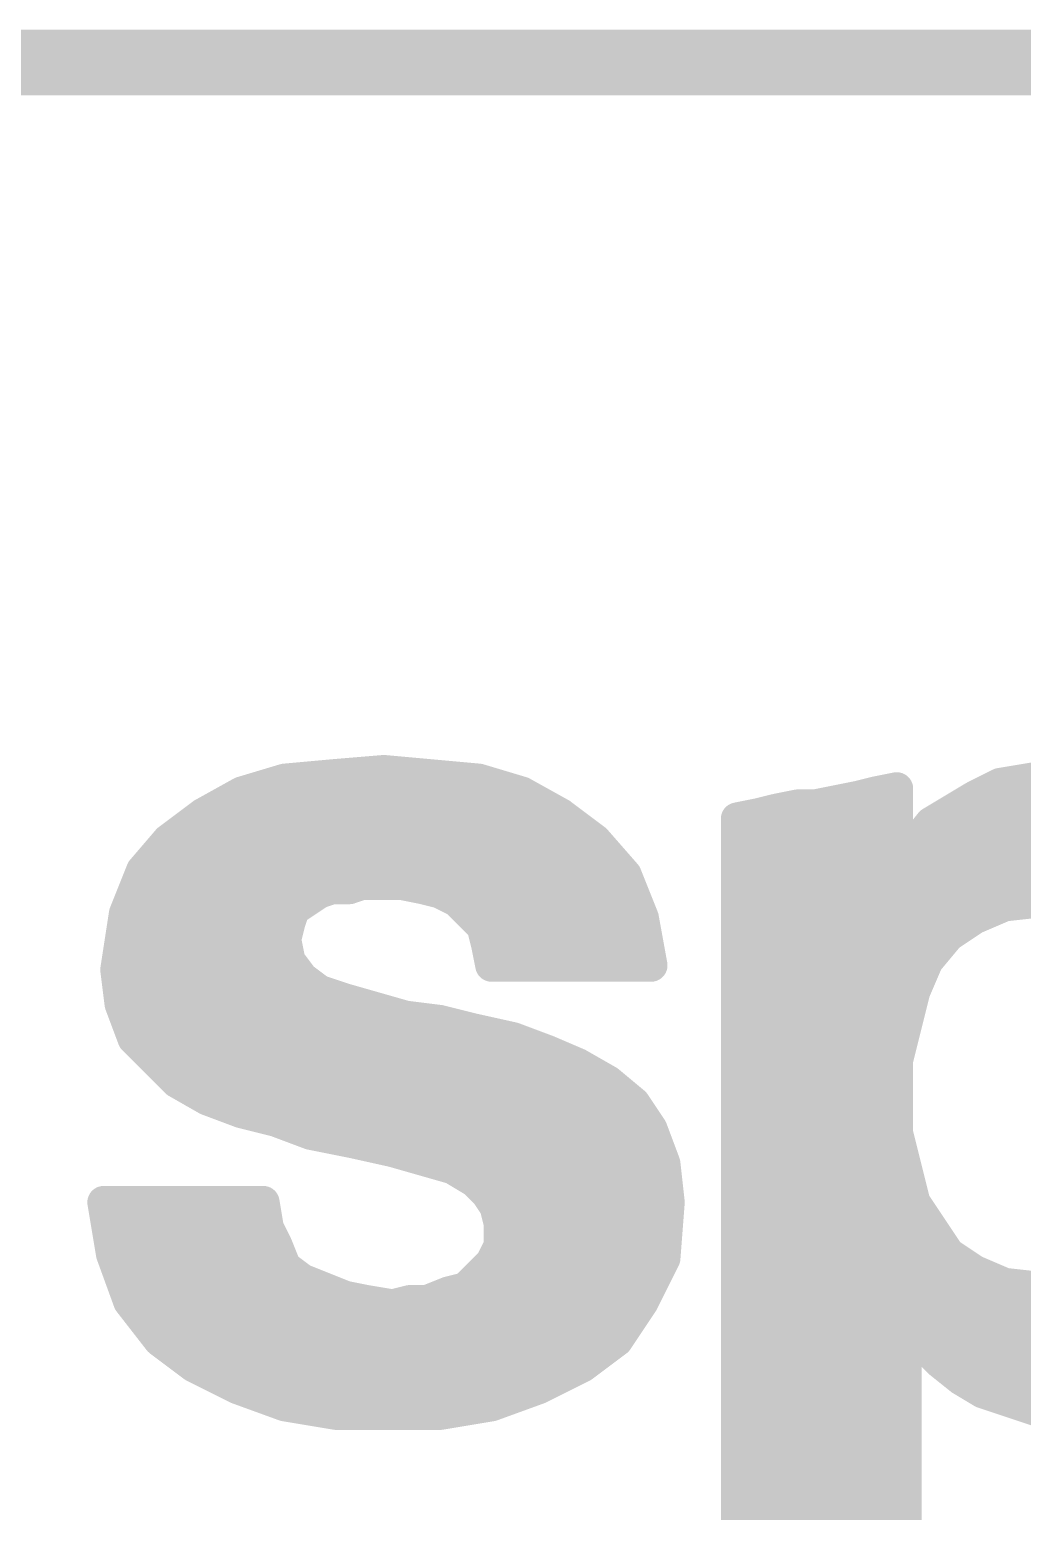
# Model space of a CAD drawing. Extents: x -30.5 to 56.1, y -10.7 to 33.1.
# Drawn here: x 7.059 to 9.363, y 22.038 to 25.476 of the extents above; entities that cross this region are included whole.
import ezdxf

# ---------------------------------------------------------------- set-up
doc = ezdxf.new("R2010")
doc.units = 0
for name, color, linetype in [('1', 12, 'CONTINUOUS'), ('16', 132, 'CONTINUOUS'), ('20', 53, 'CONTINUOUS'), ('21', 41, 'CONTINUOUS')]:
    doc.layers.add(name, color=color, linetype=linetype)

msp = doc.modelspace()

# ---------------------------------------------------------------- linework, layer by layer
at = {"layer": '1', "const_width": 0.1524}
msp.add_lwpolyline([(0, 25.4), (25.4, 25.4)], dxfattribs=at)
at = {"layer": '16', "const_width": 0.1524}
msp.add_lwpolyline([(0, 25.4), (25.4, 25.4)], dxfattribs=at)
at = {"layer": '20', "const_width": 0.1524}
msp.add_lwpolyline([(25.4, 25.4), (0, 25.4)], dxfattribs=at)
at = {"layer": '21', "const_width": 0.0762}
for points in [[(7.761, 23.745), (7.881, 23.755)], [(7.881, 23.755), (8.101, 23.735)], [(9.311, 23.725), (9.491, 23.755)], [(7.551, 23.705), (7.651, 23.735)], [(7.651, 23.735), (7.761, 23.745)], [(8.101, 23.735), (8.201, 23.705)], [(9.251, 23.695), (9.311, 23.725)], [(7.461, 23.655), (7.551, 23.705)], [(7.5388, 23.6982), (8.2132, 23.6982)], [(8.201, 23.705), (8.291, 23.655)], [(8.881, 23.675), (8.981, 23.695)], [(8.981, 23.695), (9.021, 23.705)], [(8.9938, 23.6982), (9.071, 23.6982)], [(9.021, 23.705), (9.071, 23.715)], [(9.071, 23.715), (9.071, 23.535)], [(9.151, 23.635), (9.251, 23.695)], [(9.2574, 23.6982), (9.7467, 23.6982)], [(7.381, 23.595), (7.461, 23.655)], [(8.291, 23.655), (8.371, 23.595)], [(8.701, 23.645), (8.751, 23.655)], [(8.751, 23.655), (8.791, 23.665)], [(8.791, 23.665), (8.841, 23.675)], [(8.841, 23.675), (8.881, 23.675)], [(7.417, 23.622), (8.335, 23.622)], [(8.701, 21.805), (8.701, 23.645)], [(8.701, 23.622), (9.071, 23.622)], [(9.071, 23.535), (9.151, 23.635)], [(9.1406, 23.622), (9.88, 23.622)], [(7.321, 23.525), (7.381, 23.595)], [(8.371, 23.595), (8.441, 23.515)], [(7.281, 23.425), (7.321, 23.525)], [(7.3388, 23.5458), (8.414, 23.5458)], [(8.441, 23.515), (8.481, 23.415)], [(8.701, 23.5458), (9.071, 23.5458)], [(9.0796, 23.5458), (9.9602, 23.5458)], [(7.761, 23.485), (7.731, 23.475)], [(7.801, 23.485), (7.761, 23.485)], [(7.831, 23.495), (7.801, 23.485)], [(7.921, 23.495), (7.831, 23.495)], [(7.971, 23.485), (7.921, 23.495)], [(8.011, 23.475), (7.971, 23.485)], [(7.2988, 23.4696), (7.7229, 23.4696)], [(7.731, 23.475), (7.671, 23.435)], [(8.051, 23.455), (8.011, 23.475)], [(8.0218, 23.4696), (8.4592, 23.4696)], [(8.111, 23.395), (8.051, 23.455)], [(8.701, 23.4696), (10.0133, 23.4696)], [(9.321, 23.445), (9.251, 23.415)], [(9.411, 23.455), (9.321, 23.445)], [(7.261, 23.295), (7.281, 23.425)], [(7.671, 23.435), (7.661, 23.405)], [(8.481, 23.415), (8.501, 23.305)], [(9.251, 23.415), (9.191, 23.375)], [(7.2761, 23.3934), (7.6581, 23.3934)], [(7.661, 23.405), (7.651, 23.365)], [(8.121, 23.355), (8.111, 23.395)], [(8.1114, 23.3934), (8.4849, 23.3934)], [(8.701, 23.3934), (9.2186, 23.3934)], [(7.651, 23.365), (7.661, 23.315)], [(8.131, 23.305), (8.121, 23.355)], [(9.191, 23.375), (9.141, 23.315)], [(7.2644, 23.3172), (7.6606, 23.3172)], [(7.661, 23.315), (7.691, 23.275)], [(8.1286, 23.3172), (8.4988, 23.3172)], [(8.701, 23.3172), (9.1428, 23.3172)], [(9.141, 23.315), (9.111, 23.245)], [(7.271, 23.215), (7.261, 23.295)], [(7.691, 23.275), (7.731, 23.245)], [(8.501, 23.305), (8.131, 23.305)], [(7.2678, 23.241), (7.743, 23.241)], [(7.731, 23.245), (7.791, 23.225)], [(8.701, 23.241), (9.11, 23.241)], [(9.111, 23.245), (9.071, 23.085)], [(7.301, 23.135), (7.271, 23.215)], [(7.791, 23.225), (7.931, 23.185)], [(7.931, 23.185), (8.011, 23.175)], [(8.011, 23.175), (8.091, 23.155)], [(7.2898, 23.1648), (8.0518, 23.1648)], [(8.091, 23.155), (8.181, 23.135)], [(8.701, 23.1648), (9.091, 23.1648)], [(7.401, 23.035), (7.301, 23.135)], [(8.181, 23.135), (8.261, 23.105)], [(8.261, 23.105), (8.331, 23.075)], [(7.3474, 23.0886), (8.2993, 23.0886)], [(8.331, 23.075), (8.401, 23.035)], [(8.701, 23.0886), (9.0719, 23.0886)], [(9.071, 23.085), (9.071, 22.915)], [(7.471, 22.995), (7.401, 23.035)], [(8.401, 23.035), (8.461, 22.985)], [(7.4405, 23.0124), (8.4281, 23.0124)], [(8.701, 23.0124), (9.071, 23.0124)], [(7.551, 22.965), (7.471, 22.995)], [(7.631, 22.945), (7.551, 22.965)], [(8.461, 22.985), (8.501, 22.925)], [(7.711, 22.915), (7.631, 22.945)], [(7.6545, 22.9362), (8.4935, 22.9362)], [(8.701, 22.9362), (9.071, 22.9362)], [(7.811, 22.895), (7.711, 22.915)], [(7.901, 22.875), (7.811, 22.895)], [(8.501, 22.925), (8.531, 22.845)], [(9.071, 22.915), (9.111, 22.755)], [(8.041, 22.835), (7.901, 22.875)], [(7.9535, 22.86), (8.5254, 22.86)], [(8.091, 22.805), (8.041, 22.835)], [(8.531, 22.845), (8.541, 22.755)], [(8.701, 22.86), (9.0847, 22.86)], [(8.121, 22.775), (8.091, 22.805)], [(8.1122, 22.7838), (8.5378, 22.7838)], [(8.141, 22.745), (8.121, 22.775)], [(8.701, 22.7838), (9.1038, 22.7838)], [(7.251, 22.635), (7.231, 22.755)], [(7.231, 22.755), (7.601, 22.755)], [(7.601, 22.755), (7.611, 22.695)], [(8.151, 22.705), (8.141, 22.745)], [(8.541, 22.755), (8.531, 22.625)], [(9.111, 22.755), (9.191, 22.635)], [(7.2389, 22.7076), (7.6089, 22.7076)], [(7.611, 22.695), (7.631, 22.655)], [(8.1503, 22.7076), (8.5374, 22.7076)], [(8.151, 22.655), (8.151, 22.705)], [(8.701, 22.7076), (9.1426, 22.7076)], [(7.631, 22.655), (7.651, 22.605)], [(8.131, 22.615), (8.151, 22.655)], [(7.291, 22.525), (7.251, 22.635)], [(7.2523, 22.6314), (7.6404, 22.6314)], [(8.1392, 22.6314), (8.5315, 22.6314)], [(8.531, 22.625), (8.481, 22.525)], [(8.701, 22.6314), (9.1964, 22.6314)], [(9.191, 22.635), (9.251, 22.595)], [(7.651, 22.605), (7.691, 22.575)], [(8.071, 22.555), (8.131, 22.615)], [(9.251, 22.595), (9.321, 22.565)], [(7.28, 22.5552), (7.7405, 22.5552)], [(7.691, 22.575), (7.791, 22.535)], [(8.031, 22.545), (8.071, 22.555)], [(8.0712, 22.5552), (8.4961, 22.5552)], [(8.701, 22.5552), (9.4092, 22.5552)], [(9.321, 22.565), (9.411, 22.555)], [(7.361, 22.435), (7.291, 22.525)], [(7.791, 22.535), (7.841, 22.525)], [(7.841, 22.525), (7.901, 22.515)], [(7.901, 22.515), (7.941, 22.525)], [(7.941, 22.525), (7.981, 22.525)], [(7.981, 22.525), (8.031, 22.545)], [(8.481, 22.525), (8.421, 22.435)], [(7.3268, 22.479), (8.4503, 22.479)], [(8.701, 22.479), (9.975, 22.479)], [(9.131, 22.425), (9.091, 22.475)], [(9.091, 22.475), (9.091, 21.455)], [(7.441, 22.375), (7.361, 22.435)], [(8.421, 22.435), (8.341, 22.375)], [(9.171, 22.385), (9.131, 22.425)], [(7.4039, 22.4028), (8.3781, 22.4028)], [(8.701, 22.4028), (9.091, 22.4028)], [(9.1532, 22.4028), (9.8988, 22.4028)], [(9.221, 22.345), (9.171, 22.385)], [(7.541, 22.325), (7.441, 22.375)], [(8.341, 22.375), (8.241, 22.325)], [(9.271, 22.315), (9.221, 22.345)], [(7.5378, 22.3266), (8.2442, 22.3266)], [(7.651, 22.285), (7.541, 22.325)], [(8.241, 22.325), (8.131, 22.285)], [(8.701, 22.3266), (9.091, 22.3266)], [(9.2517, 22.3266), (9.7933, 22.3266)], [(9.391, 22.275), (9.271, 22.315)], [(7.771, 22.265), (7.651, 22.285)], [(8.131, 22.285), (8.011, 22.265)], [(8.011, 22.265), (7.771, 22.265)], [(8.701, 22.2504), (9.091, 22.2504)], [(9.451, 22.265), (9.391, 22.275)], [(8.701, 22.1742), (9.091, 22.1742)], [(8.701, 22.098), (9.091, 22.098)], [(8.701, 22.0218), (9.091, 22.0218)]]:
    msp.add_lwpolyline(points, dxfattribs=at)
at = {"layer": '21', "const_width": 0.0381}
for points in [[(7.8827, 23.774, 1), (7.8793, 23.736)], [(7.8826, 23.736, 1), (7.8794, 23.774)], [(7.6493, 23.754, 1), (7.6527, 23.716)], [(7.6565, 23.7168, 1), (7.6455, 23.7532)], [(7.7594, 23.764, 1), (7.7626, 23.726)], [(7.7627, 23.726, 1), (7.7593, 23.764)], [(8.1065, 23.7532, 1), (8.0955, 23.7168)], [(8.0993, 23.716, 1), (8.1027, 23.754)], [(9.3079, 23.7438, 1), (9.3141, 23.7062)], [(9.3195, 23.708, 1), (9.3025, 23.742)], [(7.5388, 23.7172, 1), (7.5388, 23.6791)], [(7.5455, 23.7232, 1), (7.5565, 23.6868)], [(7.5603, 23.6883, 1), (7.5417, 23.7217)], [(8.2103, 23.7217, 1), (8.1917, 23.6883)], [(8.1955, 23.6868, 1), (8.2065, 23.7232)], [(8.2132, 23.6791, 1), (8.2132, 23.7172)], [(8.9764, 23.7135, 1), (8.9856, 23.6765)], [(8.9938, 23.7172, 1), (8.9938, 23.6791)], [(8.9847, 23.6763, 1), (8.9773, 23.7137)], [(9.0173, 23.7237, 1), (9.0247, 23.6863)], [(9.0256, 23.6865, 1), (9.0164, 23.7235)], [(9.09, 23.715, 1), (9.0519, 23.715)], [(9.0747, 23.6963, 1), (9.0673, 23.7337)], [(9.071, 23.6791, 1), (9.071, 23.7172)], [(9.2425, 23.712, 1), (9.2595, 23.678)], [(9.2574, 23.7172, 1), (9.2574, 23.6791)], [(9.2608, 23.6787, 1), (9.2412, 23.7113)], [(7.4517, 23.6717, 1), (7.4703, 23.6383)], [(7.4724, 23.6398, 1), (7.4496, 23.6702)], [(8.3024, 23.6702, 1), (8.2796, 23.6398)], [(8.2817, 23.6383, 1), (8.3003, 23.6717)], [(8.7464, 23.6735, 1), (8.7556, 23.6365)], [(8.7547, 23.6363, 1), (8.7473, 23.6737)], [(8.7873, 23.6837, 1), (8.7947, 23.6463)], [(8.7956, 23.6465, 1), (8.7864, 23.6835)], [(8.841, 23.6941, 1), (8.841, 23.656)], [(8.8447, 23.6563, 1), (8.8373, 23.6937)], [(8.8773, 23.6937, 1), (8.8847, 23.6563)], [(8.881, 23.656, 1), (8.881, 23.6941)], [(7.417, 23.641, 1), (7.417, 23.6029)], [(8.335, 23.6029, 1), (8.335, 23.641)], [(8.6973, 23.6637, 1), (8.7047, 23.6263)], [(8.701, 23.641, 1), (8.701, 23.6029)], [(8.7201, 23.645, 1), (8.682, 23.645)], [(9.071, 23.6029, 1), (9.071, 23.641)], [(9.1406, 23.641, 1), (9.1406, 23.6029)], [(9.1412, 23.6513, 1), (9.1608, 23.6187)], [(9.1659, 23.6231, 1), (9.1361, 23.6469)], [(7.3696, 23.6102, 1), (7.3924, 23.5798)], [(7.3955, 23.5826, 1), (7.3665, 23.6074)], [(8.3853, 23.6075, 1), (8.3567, 23.5825)], [(8.3596, 23.5798, 1), (8.3824, 23.6102)], [(7.3065, 23.5374, 1), (7.3355, 23.5126)], [(7.3387, 23.5179, 1), (7.3033, 23.5321)], [(7.3388, 23.5648, 1), (7.3388, 23.5267)], [(8.414, 23.5267, 1), (8.414, 23.5648)], [(8.4587, 23.5221, 1), (8.4233, 23.5079)], [(8.701, 23.5648, 1), (8.701, 23.5267)], [(9.0519, 23.535, 1), (9.09, 23.535)], [(9.0561, 23.5469, 1), (9.0859, 23.5231)], [(9.0796, 23.5648, 1), (9.0796, 23.5267)], [(9.071, 23.5267, 1), (9.071, 23.5648)], [(7.761, 23.504, 1), (7.761, 23.4659)], [(7.767, 23.4669, 1), (7.755, 23.5031)], [(7.795, 23.5031, 1), (7.807, 23.4669)], [(7.801, 23.4659, 1), (7.801, 23.504)], [(7.831, 23.5141, 1), (7.831, 23.476)], [(7.837, 23.4769, 1), (7.825, 23.5131)], [(7.9247, 23.5137, 1), (7.9173, 23.4763)], [(7.921, 23.476, 1), (7.921, 23.5141)], [(7.9756, 23.5035, 1), (7.9664, 23.4665)], [(7.9673, 23.4663, 1), (7.9747, 23.5037)], [(8.4267, 23.5025, 1), (8.4553, 23.5275)], [(7.2988, 23.4886, 1), (7.2988, 23.4505)], [(7.725, 23.4931, 1), (7.737, 23.4569)], [(7.7416, 23.4591, 1), (7.7204, 23.4909)], [(7.7229, 23.4505, 1), (7.7229, 23.4886)], [(8.0195, 23.492, 1), (8.0025, 23.458)], [(8.0218, 23.4886, 1), (8.0218, 23.4505)], [(8.0064, 23.4565, 1), (8.0156, 23.4935)], [(8.0645, 23.4685, 1), (8.0375, 23.4415)], [(8.0425, 23.438, 1), (8.0595, 23.472)], [(8.4592, 23.4505, 1), (8.4592, 23.4886)], [(8.701, 23.4886, 1), (8.701, 23.4505)], [(9.3189, 23.4639, 1), (9.3231, 23.4261)], [(9.3285, 23.4275, 1), (9.3135, 23.4625)], [(7.2633, 23.4321, 1), (7.2987, 23.4179)], [(7.2998, 23.4221, 1), (7.2622, 23.4279)], [(7.6604, 23.4509, 1), (7.6816, 23.4191)], [(7.6891, 23.429, 1), (7.6529, 23.441)], [(8.4997, 23.4184, 1), (8.4623, 23.4116)], [(9.2435, 23.4325, 1), (9.2585, 23.3975)], [(9.2616, 23.3991, 1), (9.2404, 23.4309)], [(7.2761, 23.4124, 1), (7.2761, 23.3743)], [(7.6429, 23.411, 1), (7.6791, 23.399)], [(7.6795, 23.4004, 1), (7.6425, 23.4096)], [(7.6581, 23.3743, 1), (7.6581, 23.4124)], [(8.1295, 23.3996, 1), (8.0925, 23.3904)], [(8.1114, 23.4124, 1), (8.1114, 23.3743)], [(8.0975, 23.3815, 1), (8.1245, 23.4085)], [(8.4633, 23.4079, 1), (8.4987, 23.4221)], [(8.4849, 23.3743, 1), (8.4849, 23.4124)], [(8.701, 23.4124, 1), (8.701, 23.3743)], [(9.2186, 23.3743, 1), (9.2186, 23.4124)], [(7.6697, 23.3687, 1), (7.6323, 23.3613)], [(7.6325, 23.3696, 1), (7.6695, 23.3604)], [(8.1397, 23.3587, 1), (8.1023, 23.3513)], [(9.1804, 23.3909, 1), (9.2016, 23.3591)], [(9.2056, 23.3628, 1), (9.1764, 23.3872)], [(7.2644, 23.3362, 1), (7.2644, 23.2981)], [(7.6762, 23.3264, 1), (7.6458, 23.3036)], [(7.6606, 23.2981, 1), (7.6606, 23.3362)], [(8.1025, 23.3504, 1), (8.1395, 23.3596)], [(8.1286, 23.3362, 1), (8.1286, 23.2981)], [(8.4988, 23.2981, 1), (8.4988, 23.3362)], [(8.701, 23.3362, 1), (8.701, 23.2981)], [(9.1264, 23.3272, 1), (9.1556, 23.3028)], [(9.1585, 23.3075, 1), (9.1235, 23.3225)], [(9.1428, 23.2981, 1), (9.1428, 23.3362)], [(7.2799, 23.2974, 1), (7.2421, 23.2926)], [(7.2422, 23.2979, 1), (7.2798, 23.2921)], [(7.6423, 23.3113, 1), (7.6797, 23.3187)], [(7.7024, 23.2902, 1), (7.6796, 23.2598)], [(8.131, 23.324, 1), (8.131, 23.2859)], [(8.1123, 23.3013, 1), (8.1497, 23.3087)], [(8.4823, 23.3016, 1), (8.5197, 23.3084)], [(8.501, 23.2859, 1), (8.501, 23.324)], [(7.2678, 23.26, 1), (7.2678, 23.2219)], [(7.6758, 23.2636, 1), (7.7062, 23.2864)], [(7.737, 23.2631, 1), (7.725, 23.2269)], [(7.7196, 23.2298, 1), (7.7424, 23.2602)], [(7.743, 23.2219, 1), (7.743, 23.26)], [(8.701, 23.26, 1), (8.701, 23.2219)], [(9.1295, 23.2404, 1), (9.0925, 23.2496)], [(9.11, 23.2219, 1), (9.11, 23.26)], [(7.2888, 23.2217, 1), (7.2532, 23.2083)], [(7.7962, 23.2433, 1), (7.7858, 23.2067)], [(7.785, 23.2069, 1), (7.797, 23.2431)], [(9.0935, 23.2525, 1), (9.1285, 23.2375)], [(7.2521, 23.2126, 1), (7.2899, 23.2174)], [(7.9334, 23.2039, 1), (7.9286, 23.1661)], [(7.9258, 23.1667, 1), (7.9362, 23.2033)], [(8.0156, 23.1935, 1), (8.0064, 23.1565)], [(8.0086, 23.1561, 1), (8.0134, 23.1939)], [(7.2898, 23.1838, 1), (7.2898, 23.1457)], [(8.0518, 23.1457, 1), (8.0518, 23.1838)], [(8.0951, 23.1736, 1), (8.0869, 23.1364)], [(8.0864, 23.1365, 1), (8.0956, 23.1735)], [(8.701, 23.1838, 1), (8.701, 23.1457)], [(9.091, 23.1457, 1), (9.091, 23.1838)], [(7.3145, 23.1485, 1), (7.2875, 23.1215)], [(7.2832, 23.1283, 1), (7.3188, 23.1417)], [(8.1877, 23.1528, 1), (8.1743, 23.1172)], [(8.1769, 23.1164, 1), (8.1851, 23.1536)], [(8.2685, 23.1225, 1), (8.2535, 23.0875)], [(8.2543, 23.0872, 1), (8.2677, 23.1228)], [(7.3474, 23.1076, 1), (7.3474, 23.0695)], [(8.2993, 23.0695, 1), (8.2993, 23.1076)], [(8.3405, 23.0915, 1), (8.3215, 23.0585)], [(8.3235, 23.0575, 1), (8.3385, 23.0925)], [(8.701, 23.1076, 1), (8.701, 23.0695)], [(9.09, 23.085, 1), (9.0519, 23.085)], [(9.0525, 23.0896, 1), (9.0895, 23.0804)], [(9.0719, 23.0695, 1), (9.0719, 23.1076)], [(7.4105, 23.0515, 1), (7.3915, 23.0185)], [(8.4132, 23.0496, 1), (8.3888, 23.0204)], [(8.3915, 23.0185, 1), (8.4105, 23.0515)], [(7.3875, 23.0215, 1), (7.4145, 23.0485)], [(7.4405, 23.0314, 1), (7.4405, 22.9933)], [(8.4281, 22.9933, 1), (8.4281, 23.0314)], [(8.701, 23.0314, 1), (8.701, 22.9933)], [(9.071, 22.9933, 1), (9.071, 23.0314)], [(7.4777, 23.0128, 1), (7.4643, 22.9772)], [(7.4615, 22.9785, 1), (7.4805, 23.0115)], [(7.5556, 22.9835, 1), (7.5464, 22.9465)], [(7.5443, 22.9472, 1), (7.5577, 22.9828)], [(8.4769, 22.9956, 1), (8.4451, 22.9744)], [(8.4488, 22.9704, 1), (8.4732, 22.9996)], [(7.6377, 22.9628, 1), (7.6243, 22.9272)], [(7.6264, 22.9265, 1), (7.6356, 22.9635)], [(7.6545, 22.9552, 1), (7.6545, 22.9171)], [(8.4935, 22.9171, 1), (8.4935, 22.9552)], [(8.701, 22.9552, 1), (8.701, 22.9171)], [(9.071, 22.9171, 1), (9.071, 22.9552)], [(7.7147, 22.9337, 1), (7.7073, 22.8963)], [(7.7043, 22.8972, 1), (7.7177, 22.9328)], [(7.8151, 22.9136, 1), (7.8069, 22.8764)], [(8.5188, 22.9317, 1), (8.4832, 22.9183)], [(8.4851, 22.9144, 1), (8.5169, 22.9356)], [(9.0519, 22.915, 1), (9.09, 22.915)], [(9.0895, 22.9196, 1), (9.0525, 22.9104)], [(7.8073, 22.8763, 1), (7.8147, 22.9137)], [(7.9062, 22.8933, 1), (7.8958, 22.8567)], [(7.8969, 22.8564, 1), (7.9051, 22.8936)], [(7.9535, 22.879, 1), (7.9535, 22.8409)], [(8.0508, 22.8513, 1), (8.0312, 22.8187)], [(8.0358, 22.8167, 1), (8.0462, 22.8533)], [(8.5499, 22.8471, 1), (8.5121, 22.8429)], [(8.5132, 22.8383, 1), (8.5488, 22.8517)], [(8.5254, 22.8409, 1), (8.5254, 22.879)], [(8.701, 22.879, 1), (8.701, 22.8409)], [(9.0847, 22.8409, 1), (9.0847, 22.879)], [(8.1045, 22.8185, 1), (8.0775, 22.7915)], [(8.0812, 22.7887, 1), (8.1008, 22.8213)], [(8.1122, 22.8028, 1), (8.1122, 22.7647)], [(8.1369, 22.7856, 1), (8.1051, 22.7644)], [(8.1075, 22.7615, 1), (8.1345, 22.7885)], [(8.5378, 22.7647, 1), (8.5378, 22.8028)], [(8.701, 22.8028, 1), (8.701, 22.7647)], [(9.1038, 22.7647, 1), (9.1038, 22.8028)], [(7.231, 22.7741, 1), (7.231, 22.736)], [(7.2498, 22.7581, 1), (7.2122, 22.7519)], [(7.6198, 22.7581, 1), (7.5822, 22.7519)], [(7.601, 22.736, 1), (7.601, 22.7741)], [(8.1595, 22.7496, 1), (8.1225, 22.7404)], [(8.1251, 22.7344, 1), (8.1569, 22.7556)], [(8.56, 22.7535, 1), (8.522, 22.7565)], [(8.5221, 22.7529, 1), (8.5599, 22.7571)], [(9.1269, 22.7656, 1), (9.0951, 22.7444)], [(9.0925, 22.7504, 1), (9.1295, 22.7596)], [(7.2389, 22.7266, 1), (7.2389, 22.6885)], [(7.628, 22.7035, 1), (7.594, 22.6865)], [(7.6089, 22.6885, 1), (7.6089, 22.7266)], [(8.1503, 22.7266, 1), (8.1503, 22.6885)], [(8.17, 22.705, 1), (8.1319, 22.705)], [(8.1325, 22.7004, 1), (8.1695, 22.7096)], [(8.5374, 22.6885, 1), (8.5374, 22.7266)], [(8.701, 22.7266, 1), (8.701, 22.6885)], [(9.1426, 22.6885, 1), (9.1426, 22.7266)], [(7.5922, 22.6919, 1), (7.6298, 22.6981)], [(7.6487, 22.6621, 1), (7.6133, 22.6479)], [(8.168, 22.6465, 1), (8.134, 22.6635)], [(7.2689, 22.6415, 1), (7.2331, 22.6285)], [(7.2523, 22.6505, 1), (7.2523, 22.6124)], [(7.614, 22.6465, 1), (7.648, 22.6635)], [(7.6404, 22.6124, 1), (7.6404, 22.6505)], [(8.1392, 22.6505, 1), (8.1392, 22.6124)], [(8.1319, 22.655, 1), (8.17, 22.655)], [(8.548, 22.6165, 1), (8.514, 22.6335)], [(8.5315, 22.6124, 1), (8.5315, 22.6505)], [(8.701, 22.6505, 1), (8.701, 22.6124)], [(9.2016, 22.6509, 1), (9.1804, 22.6191)], [(9.1751, 22.6244, 1), (9.2069, 22.6456)], [(9.1964, 22.6124, 1), (9.1964, 22.6505)], [(7.2322, 22.6319, 1), (7.2698, 22.6381)], [(7.6624, 22.6202, 1), (7.6396, 22.5898)], [(7.6333, 22.5979, 1), (7.6687, 22.6121)], [(8.114, 22.6235, 1), (8.148, 22.6065)], [(8.1445, 22.6015, 1), (8.1175, 22.6285)], [(8.512, 22.6265, 1), (8.55, 22.6235)], [(9.2585, 22.6125, 1), (9.2435, 22.5775)], [(9.2404, 22.5791, 1), (9.2616, 22.6109)], [(7.28, 22.5743, 1), (7.28, 22.5362)], [(7.6981, 22.5927, 1), (7.6839, 22.5573)], [(7.6796, 22.5598, 1), (7.7024, 22.5902)], [(7.7405, 22.5362, 1), (7.7405, 22.5743)], [(8.0712, 22.5743, 1), (8.0712, 22.5362)], [(8.0756, 22.5365, 1), (8.0664, 22.5735)], [(8.4961, 22.5362, 1), (8.4961, 22.5743)], [(8.701, 22.5743, 1), (8.701, 22.5362)], [(9.3231, 22.5839, 1), (9.3189, 22.5461)], [(9.3135, 22.5475, 1), (9.3285, 22.5825)], [(7.306, 22.5367, 1), (7.276, 22.5133)], [(7.7947, 22.5537, 1), (7.7873, 22.5163)], [(7.7839, 22.5173, 1), (7.7981, 22.5527)], [(7.8441, 22.5438, 1), (7.8379, 22.5062)], [(7.8373, 22.5063, 1), (7.8447, 22.5437)], [(7.941, 22.5441, 1), (7.941, 22.506)], [(7.9456, 22.5065, 1), (7.9364, 22.5435)], [(7.9739, 22.5427, 1), (7.9881, 22.5073)], [(7.981, 22.506, 1), (7.981, 22.5441)], [(8.0264, 22.5635, 1), (8.0356, 22.5265)], [(8.0381, 22.5273, 1), (8.0239, 22.5627)], [(8.0575, 22.5685, 1), (8.0845, 22.5415)], [(8.4969, 22.5144, 1), (8.4651, 22.5356)], [(7.2731, 22.5185, 1), (7.3089, 22.5315)], [(7.8964, 22.5335, 1), (7.9056, 22.4965)], [(7.8979, 22.4962, 1), (7.9041, 22.5338)], [(8.464, 22.5335, 1), (8.498, 22.5165)], [(7.3268, 22.4981, 1), (7.3268, 22.46)], [(8.4503, 22.46, 1), (8.4503, 22.4981)], [(8.701, 22.4981, 1), (8.701, 22.46)], [(9.1059, 22.4869, 1), (9.0761, 22.4631)], [(9.1101, 22.475, 1), (9.072, 22.475)], [(7.3724, 22.4502, 1), (7.3496, 22.4198)], [(7.346, 22.4233, 1), (7.376, 22.4467)], [(8.4051, 22.4456, 1), (8.4369, 22.4244)], [(8.4324, 22.4198, 1), (8.4096, 22.4502)], [(9.1445, 22.4385, 1), (9.1175, 22.4115)], [(9.1161, 22.4131, 1), (9.1459, 22.4369)], [(7.4039, 22.4219, 1), (7.4039, 22.3838)], [(8.3781, 22.3838, 1), (8.3781, 22.4219)], [(8.701, 22.4219, 1), (8.701, 22.3838)], [(9.091, 22.3838, 1), (9.091, 22.4219)], [(9.1532, 22.4219, 1), (9.1532, 22.3838)], [(9.1829, 22.3999, 1), (9.1591, 22.3701)], [(9.1575, 22.3715, 1), (9.1845, 22.3985)], [(7.4495, 22.392, 1), (7.4325, 22.358)], [(7.4296, 22.3598, 1), (7.4524, 22.3902)], [(8.3296, 22.3902, 1), (8.3524, 22.3598)], [(8.3495, 22.358, 1), (8.3325, 22.392)], [(9.2308, 22.3613, 1), (9.2112, 22.3287)], [(7.5378, 22.3457, 1), (7.5378, 22.3076)], [(7.5475, 22.3429, 1), (7.5345, 22.3071)], [(7.5325, 22.308, 1), (7.5495, 22.342)], [(8.2325, 22.342, 1), (8.2495, 22.308)], [(8.2475, 22.3071, 1), (8.2345, 22.3429)], [(8.2442, 22.3076, 1), (8.2442, 22.3457)], [(8.701, 22.3457, 1), (8.701, 22.3076)], [(9.091, 22.3076, 1), (9.091, 22.3457)], [(9.2091, 22.3301, 1), (9.2329, 22.3599)], [(9.2517, 22.3457, 1), (9.2517, 22.3076)], [(9.277, 22.3331, 1), (9.265, 22.2969)], [(9.2612, 22.2987, 1), (9.2808, 22.3313)], [(7.6541, 22.3038, 1), (7.6479, 22.2662)], [(7.6445, 22.2671, 1), (7.6575, 22.3029)], [(8.1245, 22.3029, 1), (8.1375, 22.2671)], [(8.1341, 22.2662, 1), (8.1279, 22.3038)], [(7.771, 22.2841, 1), (7.771, 22.246)], [(7.7679, 22.2462, 1), (7.7741, 22.2838)], [(8.0079, 22.2838, 1), (8.0141, 22.2462)], [(8.011, 22.246, 1), (8.011, 22.2841)], [(8.701, 22.2695, 1), (8.701, 22.2314)], [(9.091, 22.2314, 1), (9.091, 22.2695)], [(9.3941, 22.2938, 1), (9.3879, 22.2562)], [(8.701, 22.1933, 1), (8.701, 22.1552)], [(9.091, 22.1552, 1), (9.091, 22.1933)], [(8.701, 22.1171, 1), (8.701, 22.079)], [(9.091, 22.079, 1), (9.091, 22.1171)], [(8.701, 22.0409, 1), (8.701, 22.0028)], [(9.091, 22.0028, 1), (9.091, 22.0409)]]:
    msp.add_lwpolyline(points, format="xyb", dxfattribs=at)

doc.saveas('drawing.dxf')
